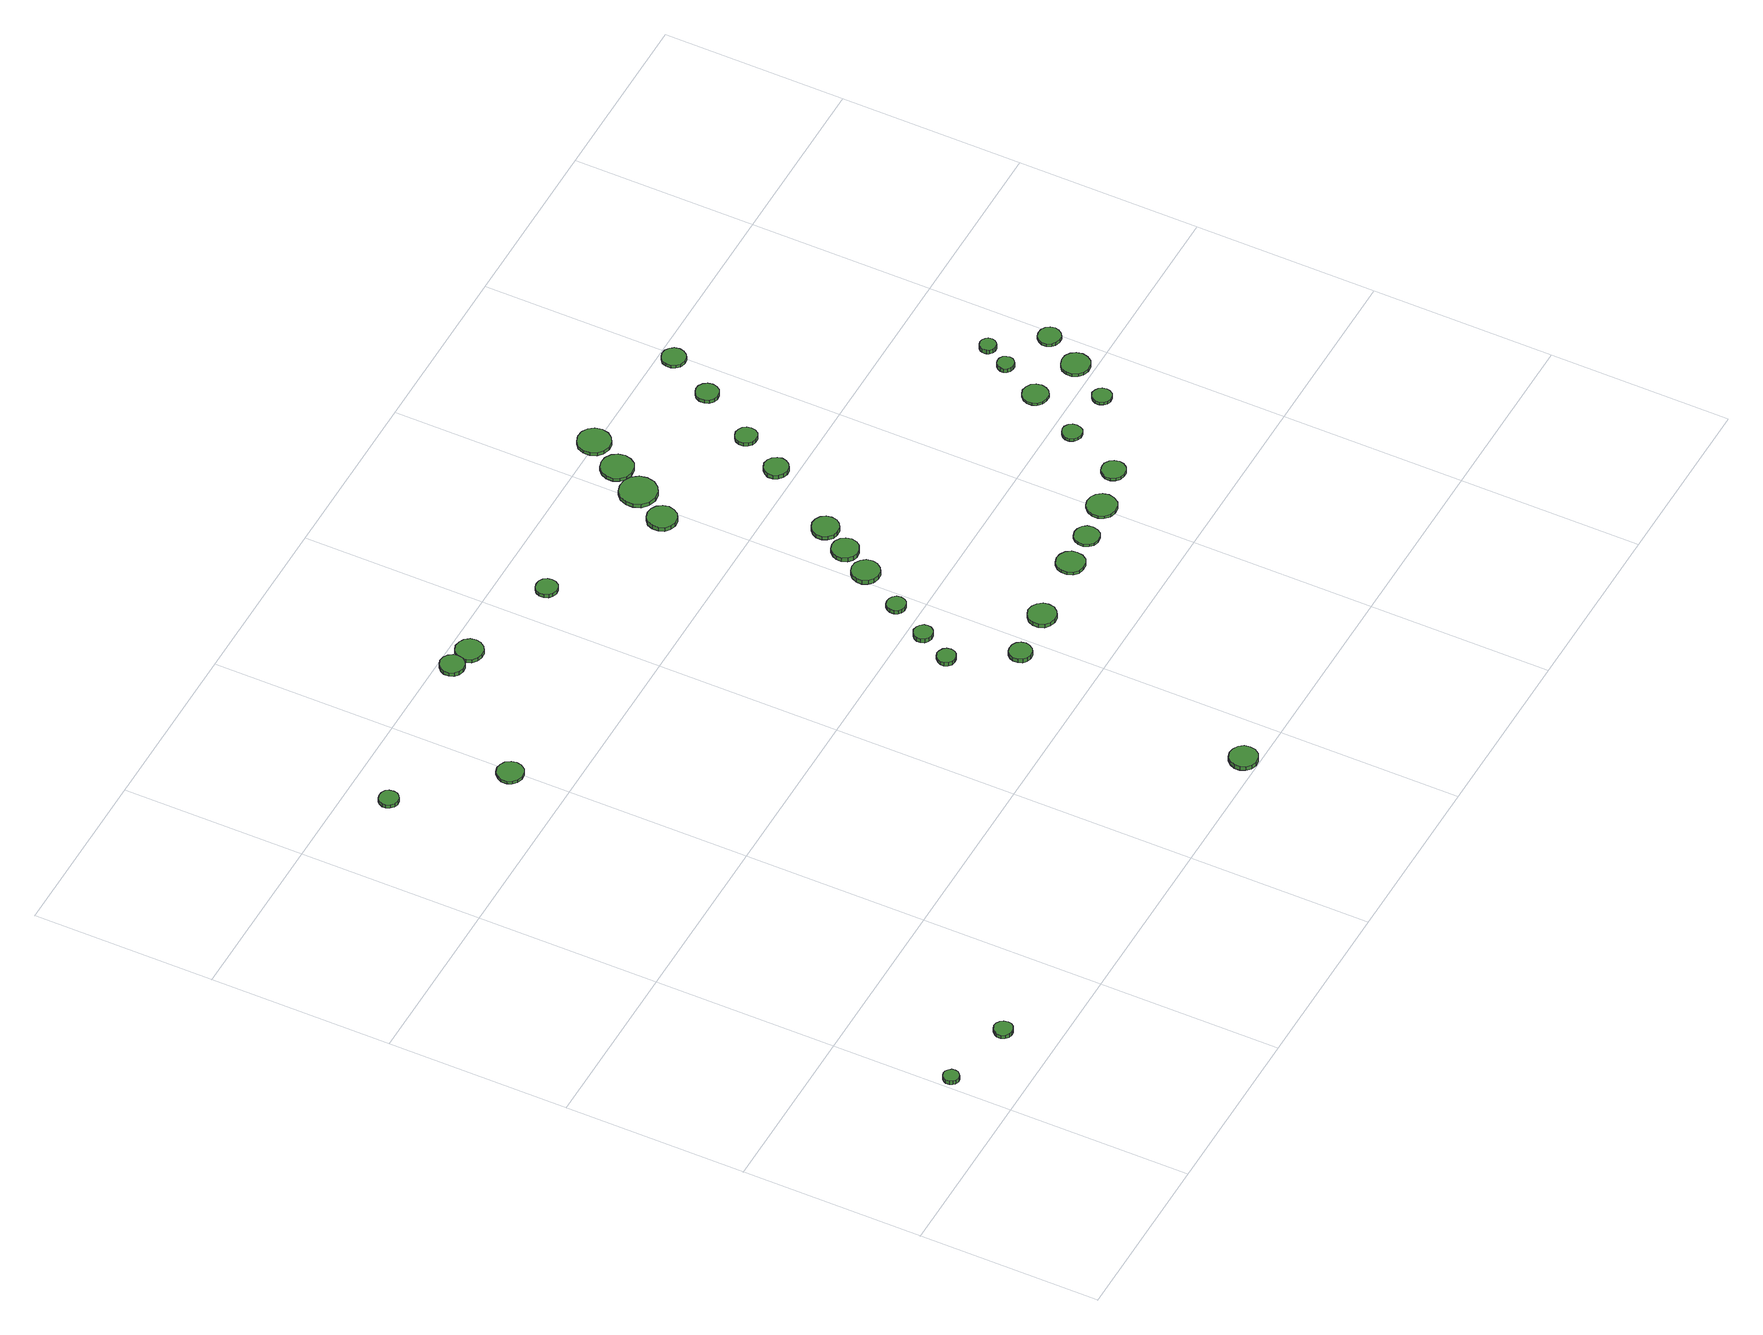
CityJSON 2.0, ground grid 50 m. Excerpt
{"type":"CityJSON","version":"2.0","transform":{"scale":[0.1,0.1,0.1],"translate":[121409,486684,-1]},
"CityObjects":{
"tree1":{"type":"SolitaryVegetationObject","attributes":{"function":"something"},"geometry":[{"type":"MultiSurface","lod":"1","boundaries":[[[0,1,2,3,4,5,6,7,8,9,10,11,12,13,14]],[[15,16,17,18,19,20,21,22,23,24,25,26,27,28,29]],[[0,29,28,1]],[[1,28,27,2]],[[2,27,26,3]],[[3,26,25,4]],[[4,25,24,5]],[[5,24,23,6]],[[6,23,22,7]],[[7,22,21,8]],[[8,21,20,9]],[[9,20,19,10]],[[10,19,18,11]],[[11,18,17,12]],[[12,17,16,13]],[[13,16,15,14]],[[14,15,29,0]]]}]},
"tree2":{"type":"SolitaryVegetationObject","attributes":{"function":"something"},"geometry":[{"type":"MultiSurface","lod":"1","boundaries":[[[30,31,32,33,34,35,36,37,38,39,40,41,42,43,44]],[[45,46,47,48,49,50,51,52,53,54,55,56,57,58,59]],[[30,59,58,31]],[[31,58,57,32]],[[32,57,56,33]],[[33,56,55,34]],[[34,55,54,35]],[[35,54,53,36]],[[36,53,52,37]],[[37,52,51,38]],[[38,51,50,39]],[[39,50,49,40]],[[40,49,48,41]],[[41,48,47,42]],[[42,47,46,43]],[[43,46,45,44]],[[44,45,59,30]]]}]},
"tree3":{"type":"SolitaryVegetationObject","attributes":{"function":"something"},"geometry":[{"type":"MultiSurface","lod":"1","boundaries":[[[60,61,62,63,64,65,66,67,68,69,70,71,72,73,74]],[[75,76,77,78,79,80,81,82,83,84,85,86,87,88,89]],[[60,89,88,61]],[[61,88,87,62]],[[62,87,86,63]],[[63,86,85,64]],[[64,85,84,65]],[[65,84,83,66]],[[66,83,82,67]],[[67,82,81,68]],[[68,81,80,69]],[[69,80,79,70]],[[70,79,78,71]],[[71,78,77,72]],[[72,77,76,73]],[[73,76,75,74]],[[74,75,89,60]]]}]},
"tree4":{"type":"SolitaryVegetationObject","attributes":{"function":"something"},"geometry":[{"type":"MultiSurface","lod":"1","boundaries":[[[90,91,92,93,94,95,96,97,98,99,100,101,102,103,104]],[[105,106,107,108,109,110,111,112,113,114,115,116,117,118,119]],[[90,119,118,91]],[[91,118,117,92]],[[92,117,116,93]],[[93,116,115,94]],[[94,115,114,95]],[[95,114,113,96]],[[96,113,112,97]],[[97,112,111,98]],[[98,111,110,99]],[[99,110,109,100]],[[100,109,108,101]],[[101,108,107,102]],[[102,107,106,103]],[[103,106,105,104]],[[104,105,119,90]]]}]},
"tree5":{"type":"SolitaryVegetationObject","attributes":{"function":"something"},"geometry":[{"type":"MultiSurface","lod":"1","boundaries":[[[120,121,122,123,124,125,126,127,128,129,130,131,132,133,134]],[[135,136,137,138,139,140,141,142,143,144,145,146,147,148,149]],[[120,149,148,121]],[[121,148,147,122]],[[122,147,146,123]],[[123,146,145,124]],[[124,145,144,125]],[[125,144,143,126]],[[126,143,142,127]],[[127,142,141,128]],[[128,141,140,129]],[[129,140,139,130]],[[130,139,138,131]],[[131,138,137,132]],[[132,137,136,133]],[[133,136,135,134]],[[134,135,149,120]]]}]},
"tree6":{"type":"SolitaryVegetationObject","attributes":{"function":"something"},"geometry":[{"type":"MultiSurface","lod":"1","boundaries":[[[150,151,152,153,154,155,156,157,158,159,160,161,162,163,164]],[[165,166,167,168,169,170,171,172,173,174,175,176,177,178,179]],[[150,179,178,151]],[[151,178,177,152]],[[152,177,176,153]],[[153,176,175,154]],[[154,175,174,155]],[[155,174,173,156]],[[156,173,172,157]],[[157,172,171,158]],[[158,171,170,159]],[[159,170,169,160]],[[160,169,168,161]],[[161,168,167,162]],[[162,167,166,163]],[[163,166,165,164]],[[164,165,179,150]]]}]},
"tree7":{"type":"SolitaryVegetationObject","attributes":{"function":"something"},"geometry":[{"type":"MultiSurface","lod":"1","boundaries":[[[180,181,182,183,184,185,186,187,188,189,190,191,192,193,194]],[[195,196,197,198,199,200,201,202,203,204,205,206,207,208,209]],[[180,209,208,181]],[[181,208,207,182]],[[182,207,206,183]],[[183,206,205,184]],[[184,205,204,185]],[[185,204,203,186]],[[186,203,202,187]],[[187,202,201,188]],[[188,201,200,189]],[[189,200,199,190]],[[190,199,198,191]],[[191,198,197,192]],[[192,197,196,193]],[[193,196,195,194]],[[194,195,209,180]]]}]},
"tree8":{"type":"SolitaryVegetationObject","attributes":{"function":"something"},"geometry":[{"type":"MultiSurface","lod":"1","boundaries":[[[210,211,212,213,214,215,216,217,218,219,220,221,222,223,224]],[[225,226,227,228,229,230,231,232,233,234,235,236,237,238,239]],[[210,239,238,211]],[[211,238,237,212]],[[212,237,236,213]],[[213,236,235,214]],[[214,235,234,215]],[[215,234,233,216]],[[216,233,232,217]],[[217,232,231,218]],[[218,231,230,219]],[[219,230,229,220]],[[220,229,228,221]],[[221,228,227,222]],[[222,227,226,223]],[[223,226,225,224]],[[224,225,239,210]]]}]},
"tree9":{"type":"SolitaryVegetationObject","attributes":{"function":"something"},"geometry":[{"type":"MultiSurface","lod":"1","boundaries":[[[240,241,242,243,244,245,246,247,248,249,250,251,252,253,254]],[[255,256,257,258,259,260,261,262,263,264,265,266,267,268,269]],[[240,269,268,241]],[[241,268,267,242]],[[242,267,266,243]],[[243,266,265,244]],[[244,265,264,245]],[[245,264,263,246]],[[246,263,262,247]],[[247,262,261,248]],[[248,261,260,249]],[[249,260,259,250]],[[250,259,258,251]],[[251,258,257,252]],[[252,257,256,253]],[[253,256,255,254]],[[254,255,269,240]]]}]},
"tree10":{"type":"SolitaryVegetationObject","attributes":{"function":"something"},"geometry":[{"type":"MultiSurface","lod":"1","boundaries":[[[270,271,272,273,274,275,276,277,278,279,280,281,282,283,284]],[[285,286,287,288,289,290,291,292,293,294,295,296,297,298,299]],[[270,299,298,271]],[[271,298,297,272]],[[272,297,296,273]],[[273,296,295,274]],[[274,295,294,275]],[[275,294,293,276]],[[276,293,292,277]],[[277,292,291,278]],[[278,291,290,279]],[[279,290,289,280]],[[280,289,288,281]],[[281,288,287,282]],[[282,287,286,283]],[[283,286,285,284]],[[284,285,299,270]]]}]},
"tree11":{"type":"SolitaryVegetationObject","attributes":{"function":"something"},"geometry":[{"type":"MultiSurface","lod":"1","boundaries":[[[300,301,302,303,304,305,306,307,308,309,310,311,312,313,314]],[[315,316,317,318,319,320,321,322,323,324,325,326,327,328,329]],[[300,329,328,301]],[[301,328,327,302]],[[302,327,326,303]],[[303,326,325,304]],[[304,325,324,305]],[[305,324,323,306]],[[306,323,322,307]],[[307,322,321,308]],[[308,321,320,309]],[[309,320,319,310]],[[310,319,318,311]],[[311,318,317,312]],[[312,317,316,313]],[[313,316,315,314]],[[314,315,329,300]]]}]},
"tree12":{"type":"SolitaryVegetationObject","attributes":{"function":"something"},"geometry":[{"type":"MultiSurface","lod":"1","boundaries":[[[330,331,332,333,334,335,336,337,338,339,340,341,342,343,344]],[[345,346,347,348,349,350,351,352,353,354,355,356,357,358,359]],[[330,359,358,331]],[[331,358,357,332]],[[332,357,356,333]],[[333,356,355,334]],[[334,355,354,335]],[[335,354,353,336]],[[336,353,352,337]],[[337,352,351,338]],[[338,351,350,339]],[[339,350,349,340]],[[340,349,348,341]],[[341,348,347,342]],[[342,347,346,343]],[[343,346,345,344]],[[344,345,359,330]]]}]},
"tree13":{"type":"SolitaryVegetationObject","attributes":{"function":"something"},"geometry":[{"type":"MultiSurface","lod":"1","boundaries":[[[360,361,362,363,364,365,366,367,368,369,370,371,372,373,374]],[[375,376,377,378,379,380,381,382,383,384,385,386,387,388,389]],[[360,389,388,361]],[[361,388,387,362]],[[362,387,386,363]],[[363,386,385,364]],[[364,385,384,365]],[[365,384,383,366]],[[366,383,382,367]],[[367,382,381,368]],[[368,381,380,369]],[[369,380,379,370]],[[370,379,378,371]],[[371,378,377,372]],[[372,377,376,373]],[[373,376,375,374]],[[374,375,389,360]]]}]},
"tree14":{"type":"SolitaryVegetationObject","attributes":{"function":"something"},"geometry":[{"type":"MultiSurface","lod":"1","boundaries":[[[390,391,392,393,394,395,396,397,398,399,400,401,402,403,404]],[[405,406,407,408,409,410,411,412,413,414,415,416,417,418,419]],[[390,419,418,391]],[[391,418,417,392]],[[392,417,416,393]],[[393,416,415,394]],[[394,415,414,395]],[[395,414,413,396]],[[396,413,412,397]],[[397,412,411,398]],[[398,411,410,399]],[[399,410,409,400]],[[400,409,408,401]],[[401,408,407,402]],[[402,407,406,403]],[[403,406,405,404]],[[404,405,419,390]]]}]},
"tree15":{"type":"SolitaryVegetationObject","attributes":{"function":"something"},"geometry":[{"type":"MultiSurface","lod":"1","boundaries":[[[420,421,422,423,424,425,426,427,428,429,430,431,432,433,434]],[[435,436,437,438,439,440,441,442,443,444,445,446,447,448,449]],[[420,449,448,421]],[[421,448,447,422]],[[422,447,446,423]],[[423,446,445,424]],[[424,445,444,425]],[[425,444,443,426]],[[426,443,442,427]],[[427,442,441,428]],[[428,441,440,429]],[[429,440,439,430]],[[430,439,438,431]],[[431,438,437,432]],[[432,437,436,433]],[[433,436,435,434]],[[434,435,449,420]]]}]},
"tree16":{"type":"SolitaryVegetationObject","attributes":{"function":"something"},"geometry":[{"type":"MultiSurface","lod":"1","boundaries":[[[450,451,452,453,454,455,456,457,458,459,460,461,462,463,464]],[[465,466,467,468,469,470,471,472,473,474,475,476,477,478,479]],[[450,479,478,451]],[[451,478,477,452]],[[452,477,476,453]],[[453,476,475,454]],[[454,475,474,455]],[[455,474,473,456]],[[456,473,472,457]],[[457,472,471,458]],[[458,471,470,459]],[[459,470,469,460]],[[460,469,468,461]],[[461,468,467,462]],[[462,467,466,463]],[[463,466,465,464]],[[464,465,479,450]]]}]},
"tree17":{"type":"SolitaryVegetationObject","attributes":{"function":"something"},"geometry":[{"type":"MultiSurface","lod":"1","boundaries":[[[480,481,482,483,484,485,486,487,488,489,490,491,492,493,494]],[[495,496,497,498,499,500,501,502,503,504,505,506,507,508,509]],[[480,509,508,481]],[[481,508,507,482]],[[482,507,506,483]],[[483,506,505,484]],[[484,505,504,485]],[[485,504,503,486]],[[486,503,502,487]],[[487,502,501,488]],[[488,501,500,489]],[[489,500,499,490]],[[490,499,498,491]],[[491,498,497,492]],[[492,497,496,493]],[[493,496,495,494]],[[494,495,509,480]]]}]},
"tree18":{"type":"SolitaryVegetationObject","attributes":{"function":"something"},"geometry":[{"type":"MultiSurface","lod":"1","boundaries":[[[510,511,512,513,514,515,516,517,518,519,520,521,522,523,524]],[[525,526,527,528,529,530,531,532,533,534,535,536,537,538,539]],[[510,539,538,511]],[[511,538,537,512]],[[512,537,536,513]],[[513,536,535,514]],[[514,535,534,515]],[[515,534,533,516]],[[516,533,532,517]],[[517,532,531,518]],[[518,531,530,519]],[[519,530,529,520]],[[520,529,528,521]],[[521,528,527,522]],[[522,527,526,523]],[[523,526,525,524]],[[524,525,539,510]]]}]},
"tree19":{"type":"SolitaryVegetationObject","attributes":{"function":"something"},"geometry":[{"type":"MultiSurface","lod":"1","boundaries":[[[540,541,542,543,544,545,546,547,548,549,550,551,552,553,554]],[[555,556,557,558,559,560,561,562,563,564,565,566,567,568,569]],[[540,569,568,541]],[[541,568,567,542]],[[542,567,566,543]],[[543,566,565,544]],[[544,565,564,545]],[[545,564,563,546]],[[546,563,562,547]],[[547,562,561,548]],[[548,561,560,549]],[[549,560,559,550]],[[550,559,558,551]],[[551,558,557,552]],[[552,557,556,553]],[[553,556,555,554]],[[554,555,569,540]]]}]},
"tree20":{"type":"SolitaryVegetationObject","attributes":{"function":"something"},"geometry":[{"type":"MultiSurface","lod":"1","boundaries":[[[570,571,572,573,574,575,576,577,578,579,580,581,582,583,584]],[[585,586,587,588,589,590,591,592,593,594,595,596,597,598,599]],[[570,599,598,571]],[[571,598,597,572]],[[572,597,596,573]],[[573,596,595,574]],[[574,595,594,575]],[[575,594,593,576]],[[576,593,592,577]],[[577,592,591,578]],[[578,591,590,579]],[[579,590,589,580]],[[580,589,588,581]],[[581,588,587,582]],[[582,587,586,583]],[[583,586,585,584]],[[584,585,599,570]]]}]},
"tree21":{"type":"SolitaryVegetationObject","attributes":{"function":"something"},"geometry":[{"type":"MultiSurface","lod":"1","boundaries":[[[600,601,602,603,604,605,606,607,608,609,610,611,612,613,614]],[[615,616,617,618,619,620,621,622,623,624,625,626,627,628,629]],[[600,629,628,601]],[[601,628,627,602]],[[602,627,626,603]],[[603,626,625,604]],[[604,625,624,605]],[[605,624,623,606]],[[606,623,622,607]],[[607,622,621,608]],[[608,621,620,609]],[[609,620,619,610]],[[610,619,618,611]],[[611,618,617,612]],[[612,617,616,613]],[[613,616,615,614]],[[614,615,629,600]]]}]},
"tree22":{"type":"SolitaryVegetationObject","attributes":{"function":"something"},"geometry":[{"type":"MultiSurface","lod":"1","boundaries":[[[630,631,632,633,634,635,636,637,638,639,640,641,642,643,644]],[[645,646,647,648,649,650,651,652,653,654,655,656,657,658,659]],[[630,659,658,631]],[[631,658,657,632]],[[632,657,656,633]],[[633,656,655,634]],[[634,655,654,635]],[[635,654,653,636]],[[636,653,652,637]],[[637,652,651,638]],[[638,651,650,639]],[[639,650,649,640]],[[640,649,648,641]],[[641,648,647,642]],[[642,647,646,643]],[[643,646,645,644]],[[644,645,659,630]]]}]},
"tree23":{"type":"SolitaryVegetationObject","attributes":{"function":"something"},"geometry":[{"type":"MultiSurface","lod":"1","boundaries":[[[660,661,662,663,664,665,666,667,668,669,670,671,672,673,674]],[[675,676,677,678,679,680,681,682,683,684,685,686,687,688,689]],[[660,689,688,661]],[[661,688,687,662]],[[662,687,686,663]],[[663,686,685,664]],[[664,685,684,665]],[[665,684,683,666]],[[666,683,682,667]],[[667,682,681,668]],[[668,681,680,669]],[[669,680,679,670]],[[670,679,678,671]],[[671,678,677,672]],[[672,677,676,673]],[[673,676,675,674]],[[674,675,689,660]]]}]},
"tree24":{"type":"SolitaryVegetationObject","attributes":{"function":"something"},"geometry":[{"type":"MultiSurface","lod":"1","boundaries":[[[690,691,692,693,694,695,696,697,698,699,700,701,702,703,704]],[[705,706,707,708,709,710,711,712,713,714,715,716,717,718,719]],[[690,719,718,691]],[[691,718,717,692]],[[692,717,716,693]],[[693,716,715,694]],[[694,715,714,695]],[[695,714,713,696]],[[696,713,712,697]],[[697,712,711,698]],[[698,711,710,699]],[[699,710,709,700]],[[700,709,708,701]],[[701,708,707,702]],[[702,707,706,703]],[[703,706,705,704]],[[704,705,719,690]]]}]},
"tree25":{"type":"SolitaryVegetationObject","attributes":{"function":"something"},"geometry":[{"type":"MultiSurface","lod":"1","boundaries":[[[720,721,722,723,724,725,726,727,728,729,730,731,732,733,734]],[[735,736,737,738,739,740,741,742,743,744,745,746,747,748,749]],[[720,749,748,721]],[[721,748,747,722]],[[722,747,746,723]],[[723,746,745,724]],[[724,745,744,725]],[[725,744,743,726]],[[726,743,742,727]],[[727,742,741,728]],[[728,741,740,729]],[[729,740,739,730]],[[730,739,738,731]],[[731,738,737,732]],[[732,737,736,733]],[[733,736,735,734]],[[734,735,749,720]]]}]},
"tree26":{"type":"SolitaryVegetationObject","attributes":{"function":"something"},"geometry":[{"type":"MultiSurface","lod":"1","boundaries":[[[750,751,752,753,754,755,756,757,758,759,760,761,762,763,764]],[[765,766,767,768,769,770,771,772,773,774,775,776,777,778,779]],[[750,779,778,751]],[[751,778,777,752]],[[752,777,776,753]],[[753,776,775,754]],[[754,775,774,755]],[[755,774,773,756]],[[756,773,772,757]],[[757,772,771,758]],[[758,771,770,759]],[[759,770,769,760]],[[760,769,768,761]],[[761,768,767,762]],[[762,767,766,763]],[[763,766,765,764]],[[764,765,779,750]]]}]},
"tree27":{"type":"SolitaryVegetationObject","attributes":{"function":"something"},"geometry":[{"type":"MultiSurface","lod":"1","boundaries":[[[780,781,782,783,784,785,786,787,788,789,790,791,792,793,794]],[[795,796,797,798,799,800,801,802,803,804,805,806,807,808,809]],[[780,809,808,781]],[[781,808,807,782]],[[782,807,806,783]],[[783,806,805,784]],[[784,805,804,785]],[[785,804,803,786]],[[786,803,802,787]],[[787,802,801,788]],[[788,801,800,789]],[[789,800,799,790]],[[790,799,798,791]],[[791,798,797,792]],[[792,797,796,793]],[[793,796,795,794]],[[794,795,809,780]]]}]},
"tree28":{"type":"SolitaryVegetationObject","attributes":{"function":"something"},"geometry":[{"type":"MultiSurface","lod":"1","boundaries":[[[810,811,812,813,814,815,816,817,818,819,820,821,822,823,824]],[[825,826,827,828,829,830,831,832,833,834,835,836,837,838,839]],[[810,839,838,811]],[[811,838,837,812]],[[812,837,836,813]],[[813,836,835,814]],[[814,835,834,815]],[[815,834,833,816]],[[816,833,832,817]],[[817,832,831,818]],[[818,831,830,819]],[[819,830,829,820]],[[820,829,828,821]],[[821,828,827,822]],[[822,827,826,823]],[[823,826,825,824]],[[824,825,839,810]]]}]},
"tree29":{"type":"SolitaryVegetationObject","attributes":{"function":"something"},"geometry":[{"type":"MultiSurface","lod":"1","boundaries":[[[840,841,842,843,844,845,846,847,848,849,850,851,852,853,854]],[[855,856,857,858,859,860,861,862,863,864,865,866,867,868,869]],[[840,869,868,841]],[[841,868,867,842]],[[842,867,866,843]],[[843,866,865,844]],[[844,865,864,845]],[[845,864,863,846]],[[846,863,862,847]],[[847,862,861,848]],[[848,861,860,849]],[[849,860,859,850]],[[850,859,858,851]],[[851,858,857,852]],[[852,857,856,853]],[[853,856,855,854]],[[854,855,869,840]]]}]},
"tree30":{"type":"SolitaryVegetationObject","attributes":{"function":"something"},"geometry":[{"type":"MultiSurface","lod":"1","boundaries":[[[870,871,872,873,874,875,876,877,878,879,880,881,882,883,884]],[[885,886,887,888,889,890,891,892,893,894,895,896,897,898,899]],[[870,899,898,871]],[[871,898,897,872]],[[872,897,896,873]],[[873,896,895,874]],[[874,895,894,875]],[[875,894,893,876]],[[876,893,892,877]],[[877,892,891,878]],[[878,891,890,879]],[[879,890,889,880]],[[880,889,888,881]],[[881,888,887,882]],[[882,887,886,883]],[[883,886,885,884]],[[884,885,899,870]]]}]},
"tree31":{"type":"SolitaryVegetationObject","attributes":{"function":"something"},"geometry":[{"type":"MultiSurface","lod":"1","boundaries":[[[900,901,902,903,904,905,906,907,908,909,910,911,912,913,914]],[[915,916,917,918,919,920,921,922,923,924,925,926,927,928,929]],[[900,929,928,901]],[[901,928,927,902]],[[902,927,926,903]],[[903,926,925,904]],[[904,925,924,905]],[[905,924,923,906]],[[906,923,922,907]],[[907,922,921,908]],[[908,921,920,909]],[[909,920,919,910]],[[910,919,918,911]],[[911,918,917,912]],[[912,917,916,913]],[[913,916,915,914]],[[914,915,929,900]]]}]},
"tree32":{"type":"SolitaryVegetationObject","attributes":{"function":"something"},"geometry":[{"type":"MultiSurface","lod":"1","boundaries":[[[930,931,932,933,934,935,936,937,938,939,940,941,942,943,944]],[[945,946,947,948,949,950,951,952,953,954,955,956,957,958,959]],[[930,959,958,931]],[[931,958,957,932]],[[932,957,956,933]],[[933,956,955,934]],[[934,955,954,935]],[[935,954,953,936]],[[936,953,952,937]],[[937,952,951,938]],[[938,951,950,939]],[[939,950,949,940]],[[940,949,948,941]],[[941,948,947,942]],[[942,947,946,943]],[[943,946,945,944]],[[944,945,959,930]]]}]},
"tree33":{"type":"SolitaryVegetationObject","attributes":{"function":"something"},"geometry":[{"type":"MultiSurface","lod":"1","boundaries":[[[960,961,962,963,964,965,966,967,968,969,970,971,972,973,974]],[[975,976,977,978,979,980,981,982,983,984,985,986,987,988,989]],[[960,989,988,961]],[[961,988,987,962]],[[962,987,986,963]],[[963,986,985,964]],[[964,985,984,965]],[[965,984,983,966]],[[966,983,982,967]],[[967,982,981,968]],[[968,981,980,969]],[[969,980,979,970]],[[970,979,978,971]],[[971,978,977,972]],[[972,977,976,973]],[[973,976,975,974]],[[974,975,989,960]]]}]},
"tree34":{"type":"SolitaryVegetationObject","attributes":{"function":"something"},"geometry":[{"type":"MultiSurface","lod":"1","boundaries":[[[990,991,992,993,994,995,996,997,998,999,1000,1001,1002,1003,1004]],[[1005,1006,1007,1008,1009,1010,1011,1012,1013,1014,1015,1016,1017,1018,1019]],[[990,1019,1018,991]],[[991,1018,1017,992]],[[992,1017,1016,993]],[[993,1016,1015,994]],[[994,1015,1014,995]],[[995,1014,1013,996]],[[996,1013,1012,997]],[[997,1012,1011,998]],[[998,1011,1010,999]],[[999,1010,1009,1000]],[[1000,1009,1008,1001]],[[1001,1008,1007,1002]],[[1002,1007,1006,1003]],[[1003,1006,1005,1004]],[[1004,1005,1019,990]]]}]},
"tree35":{"type":"SolitaryVegetationObject","attributes":{"function":"something"},"geometry":[{"type":"MultiSurface","lod":"1","boundaries":[[[1020,1021,1022,1023,1024,1025,1026,1027,1028,1029,1030,1031,1032,1033,1034]],[[1035,1036,1037,1038,1039,1040,1041,1042,1043,1044,1045,1046,1047,1048,1049]],[[1020,1049,1048,1021]],[[1021,1048,1047,1022]],[[1022,1047,1046,1023]],[[1023,1046,1045,1024]],[[1024,1045,1044,1025]],[[1025,1044,1043,1026]],[[1026,1043,1042,1027]],[[1027,1042,1041,1028]],[[1028,1041,1040,1029]],[[1029,1040,1039,1030]],[[1030,1039,1038,1031]],[[1031,1038,1037,1032]],[[1032,1037,1036,1033]],[[1033,1036,1035,1034]],[[1034,1035,1049,1020]]]}]}
},
"vertices":[
[43,178,31],[42,187,31],[36,194,31],[29,199,31],[20,200,31],[11,197,31],[5,191,31],[1,183,31],[1,174,31],[5,166,31],[11,160,31],[20,157,31],[29,158,31],[36,163,31],[42,170,31],[42,170,19],[36,163,19],[29,158,19],[20,157,19],[11,160,19],[5,166,19],[1,174,19],[1,183,19],[5,191,19],[11,197,19],[20,200,19],[29,199,19],[36,194,19],[42,187,19],[43,178,19],
[262,140,24],[260,151,24],[254,159,24],[244,165,24],[234,166,24],[224,162,24],[216,155,24],[211,146,24],[211,135,24],[216,125,24],[224,118,24],[234,115,24],[244,116,24],[254,121,24],[260,130,24],[260,130,12],[254,121,12],[244,116,12],[234,115,12],[224,118,12],[216,125,12],[211,135,12],[211,146,12],[216,155,12],[224,162,12],[234,166,12],[244,165,12],[254,159,12],[260,151,12],[262,140,12],
[290,1889,23],[288,1900,23],[282,1909,23],[272,1914,23],[261,1915,23],[251,1912,23],[243,1905,23],[238,1895,23],[238,1884,23],[243,1874,23],[251,1866,23],[261,1863,23],[272,1864,23],[282,1870,23],[288,1878,23],[288,1878,11],[282,1870,11],[272,1864,11],[261,1863,11],[251,1866,11],[243,1874,11],[238,1884,11],[238,1895,11],[243,1905,11],[251,1912,11],[261,1915,11],[272,1914,11],[282,1909,11],[288,1900,11],[290,1889,11],
[527,1662,16],[524,1676,16],[515,1689,16],[502,1696,16],[488,1698,16],[473,1693,16],[462,1683,16],[456,1669,16],[456,1654,16],[462,1641,16],[473,1631,16],[488,1626,16],[502,1628,16],[515,1635,16],[524,1647,16],[524,1647,7],[515,1635,7],[502,1628,7],[488,1626,7],[473,1631,7],[462,1641,7],[456,1654,7],[456,1669,7],[462,1683,7],[473,1693,7],[488,1698,7],[502,1696,7],[515,1689,7],[524,1676,7],[527,1662,7],
[795,1964,19],[793,1977,19],[784,1988,19],[773,1995,19],[759,1997,19],[746,1992,19],[736,1983,19],[730,1971,19],[730,1957,19],[736,1944,19],[746,1935,19],[759,1931,19],[773,1932,19],[784,1939,19],[793,1950,19],[793,1950,7],[784,1939,7],[773,1932,7],[759,1931,7],[746,1935,7],[736,1944,7],[730,1957,7],[730,1971,7],[736,1983,7],[746,1992,7],[759,1997,7],[773,1995,7],[784,1988,7],[793,1977,7],[795,1964,7],
[1408,39,22],[1405,55,22],[1396,67,22],[1382,75,22],[1366,77,22],[1351,72,22],[1340,61,22],[1333,47,22],[1333,31,22],[1340,17,22],[1351,6,22],[1366,1,22],[1382,3,22],[1396,11,22],[1405,24,22],[1405,24,9],[1396,11,9],[1382,3,9],[1366,1,9],[1351,6,9],[1340,17,9],[1333,31,9],[1333,47,9],[1340,61,9],[1351,72,9],[1366,77,9],[1382,75,9],[1396,67,9],[1405,55,9],[1408,39,9],
[866,1949,18],[863,1964,18],[853,1977,18],[840,1984,18],[824,1986,18],[810,1981,18],[798,1971,18],[792,1957,18],[792,1941,18],[798,1927,18],[810,1916,18],[824,1912,18],[840,1913,18],[853,1921,18],[863,1934,18],[863,1934,7],[853,1921,7],[840,1913,7],[824,1912,7],[810,1916,7],[798,1927,7],[792,1941,7],[792,1957,7],[798,1971,7],[810,1981,7],[824,1986,7],[840,1984,7],[853,1977,7],[863,1964,7],[866,1949,7],
[1375,867,22],[1373,878,22],[1367,886,22],[1357,891,22],[1347,893,22],[1337,889,22],[1329,882,22],[1324,872,22],[1324,862,22],[1329,852,22],[1337,845,22],[1347,842,22],[1357,843,22],[1367,848,22],[1373,857,22],[1373,857,10],[1367,848,10],[1357,843,10],[1347,842,10],[1337,845,10],[1329,852,10],[1324,862,10],[1324,872,10],[1329,882,10],[1337,889,10],[1347,893,10],[1357,891,10],[1367,886,10],[1373,878,10],[1375,867,10],
[1477,707,25],[1474,720,25],[1467,730,25],[1456,736,25],[1443,737,25],[1431,734,25],[1422,725,25],[1417,714,25],[1417,701,25],[1422,689,25],[1431,681,25],[1443,677,25],[1456,678,25],[1467,685,25],[1474,695,25],[1474,695,12],[1467,685,12],[1456,678,12],[1443,677,12],[1431,681,12],[1422,689,12],[1417,701,12],[1417,714,12],[1422,725,12],[1431,734,12],[1443,737,12],[1456,736,12],[1467,730,12],[1474,720,12],[1477,707,12],
[1143,1876,18],[1141,1887,18],[1134,1897,18],[1123,1903,18],[1112,1904,18],[1100,1901,18],[1091,1893,18],[1086,1882,18],[1086,1870,18],[1091,1859,18],[1100,1851,18],[1112,1847,18],[1123,1848,18],[1134,1854,18],[1141,1864,18],[1141,1864,7],[1134,1854,7],[1123,1848,7],[1112,1847,7],[1100,1851,7],[1091,1859,7],[1086,1870,7],[1086,1882,7],[1091,1893,7],[1100,1901,7],[1112,1904,7],[1123,1903,7],[1134,1897,7],[1141,1887,7],[1143,1876,7],
[1425,958,20],[1423,968,20],[1416,977,20],[1407,982,20],[1396,984,20],[1386,980,20],[1378,973,20],[1374,963,20],[1374,953,20],[1378,943,20],[1386,936,20],[1396,932,20],[1407,934,20],[1416,939,20],[1423,948,20],[1423,948,7],[1416,939,7],[1407,934,7],[1396,932,7],[1386,936,7],[1378,943,7],[1374,953,7],[1374,963,7],[1378,973,7],[1386,980,7],[1396,984,7],[1407,982,7],[1416,977,7],[1423,968,7],[1425,958,7],
[1485,1064,19],[1483,1075,19],[1476,1084,19],[1467,1089,19],[1456,1090,19],[1446,1087,19],[1438,1080,19],[1434,1070,19],[1434,1059,19],[1438,1049,19],[1446,1042,19],[1456,1039,19],[1467,1040,19],[1476,1045,19],[1483,1054,19],[1483,1054,7],[1476,1045,7],[1467,1040,7],[1456,1039,7],[1446,1042,7],[1438,1049,7],[1434,1059,7],[1434,1070,7],[1438,1080,7],[1446,1087,7],[1456,1090,7],[1467,1089,7],[1476,1084,7],[1483,1075,7],[1485,1064,7],
[1631,721,19],[1628,736,19],[1618,749,19],[1605,757,19],[1589,759,19],[1574,754,19],[1562,743,19],[1556,729,19],[1556,713,19],[1562,698,19],[1574,688,19],[1589,683,19],[1605,685,19],[1618,693,19],[1628,705,19],[1628,705,7],[1618,693,7],[1605,685,7],[1589,683,7],[1574,688,7],[1562,698,7],[1556,713,7],[1556,729,7],[1562,743,7],[1574,754,7],[1589,759,7],[1605,757,7],[1618,749,7],[1628,736,7],[1631,721,7],
[1566,1186,20],[1563,1202,20],[1553,1214,20],[1540,1222,20],[1524,1224,20],[1509,1219,20],[1498,1209,20],[1491,1194,20],[1491,1178,20],[1498,1164,20],[1509,1154,20],[1524,1149,20],[1540,1150,20],[1553,1158,20],[1563,1171,20],[1563,1171,7],[1553,1158,7],[1540,1150,7],[1524,1149,7],[1509,1154,7],[1498,1164,7],[1491,1178,7],[1491,1194,7],[1498,1209,7],[1509,1219,7],[1524,1224,7],[1540,1222,7],[1553,1214,7],[1563,1202,7],[1566,1186,7],
[1609,1266,23],[1605,1281,23],[1597,1293,23],[1583,1301,23],[1568,1302,23],[1554,1298,23],[1543,1287,23],[1537,1274,23],[1537,1259,23],[1543,1245,23],[1554,1235,23],[1568,1230,23],[1583,1232,23],[1597,1239,23],[1605,1251,23],[1605,1251,10],[1597,1239,10],[1583,1232,10],[1568,1230,10],[1554,1235,10],[1543,1245,10],[1537,1259,10],[1537,1274,10],[1543,1287,10],[1554,1298,10],[1568,1302,10],[1583,1301,10],[1597,1293,10],[1605,1281,10],[1609,1266,10],
[1504,1729,21],[1500,1745,21],[1491,1758,21],[1477,1766,21],[1460,1768,21],[1445,1763,21],[1432,1752,21],[1426,1737,21],[1426,1720,21],[1432,1705,21],[1445,1694,21],[1460,1689,21],[1477,1691,21],[1491,1699,21],[1500,1713,21],[1500,1713,8],[1491,1699,8],[1477,1691,8],[1460,1689,8],[1445,1694,8],[1432,1705,8],[1426,1720,8],[1426,1737,8],[1432,1752,8],[1445,1763,8],[1460,1768,8],[1477,1766,8],[1491,1758,8],[1500,1745,8],[1504,1729,8],
[1830,742,16],[1827,757,16],[1818,770,16],[1804,778,16],[1788,780,16],[1773,775,16],[1761,764,16],[1755,750,16],[1755,734,16],[1761,719,16],[1773,708,16],[1788,704,16],[1804,705,16],[1818,713,16],[1827,726,16],[1827,726,7],[1818,713,7],[1804,705,7],[1788,704,7],[1773,708,7],[1761,719,7],[1755,734,7],[1755,750,7],[1761,764,7],[1773,775,7],[1788,780,7],[1804,778,7],[1818,770,7],[1827,757,7],[1830,742,7],
[1653,1345,25],[1650,1360,25],[1641,1372,25],[1628,1379,25],[1613,1381,25],[1599,1376,25],[1588,1366,25],[1581,1352,25],[1581,1337,25],[1588,1323,25],[1599,1313,25],[1613,1309,25],[1628,1310,25],[1641,1318,25],[1650,1330,25],[1650,1330,12],[1641,1318,12],[1628,1310,12],[1613,1309,12],[1599,1313,12],[1588,1323,12],[1581,1337,12],[1581,1352,12],[1588,1366,12],[1599,1376,12],[1613,1381,12],[1628,1379,12],[1641,1372,12],[1650,1360,12],[1653,1345,12],
[1573,1825,18],[1569,1846,18],[1556,1863,18],[1538,1873,18],[1517,1875,18],[1497,1869,18],[1481,1855,18],[1473,1836,18],[1473,1815,18],[1481,1795,18],[1497,1781,18],[1517,1775,18],[1538,1777,18],[1556,1787,18],[1569,1804,18],[1569,1804,7],[1556,1787,7],[1538,1777,7],[1517,1775,7],[1497,1781,7],[1481,1795,7],[1473,1815,7],[1473,1836,7],[1481,1855,7],[1497,1869,7],[1517,1875,7],[1538,1873,7],[1556,1863,7],[1569,1846,7],[1573,1825,7],
[1930,749,14],[1927,763,14],[1919,774,14],[1907,781,14],[1893,783,14],[1879,778,14],[1869,769,14],[1863,756,14],[1863,742,14],[1869,729,14],[1879,719,14],[1893,715,14],[1907,716,14],[1919,723,14],[1927,735,14],[1927,735,7],[1919,723,7],[1907,716,7],[1893,715,7],[1879,719,7],[1869,729,7],[1863,742,7],[1863,756,7],[1869,769,7],[1879,778,7],[1893,783,7],[1907,781,7],[1919,774,7],[1927,763,7],[1930,749,7],
[1619,1911,17],[1615,1929,17],[1605,1944,17],[1589,1953,17],[1571,1955,17],[1553,1950,17],[1540,1937,17],[1532,1921,17],[1532,1902,17],[1540,1886,17],[1553,1873,17],[1571,1868,17],[1589,1870,17],[1605,1879,17],[1615,1894,17],[1615,1894,7],[1605,1879,7],[1589,1870,7],[1571,1868,7],[1553,1873,7],[1540,1886,7],[1532,1902,7],[1532,1921,7],[1540,1937,7],[1553,1950,7],[1571,1955,7],[1589,1953,7],[1605,1944,7],[1615,1929,7],[1619,1911,7],
[1784,1552,23],[1781,1565,23],[1773,1576,23],[1761,1583,23],[1748,1585,23],[1735,1580,23],[1725,1571,23],[1719,1559,23],[1719,1545,23],[1725,1533,23],[1735,1524,23],[1748,1519,23],[1761,1521,23],[1773,1528,23],[1781,1539,23],[1781,1539,10],[1773,1528,10],[1761,1521,10],[1748,1519,10],[1735,1524,10],[1725,1533,10],[1719,1545,10],[1719,1559,10],[1725,1571,10],[1735,1580,10],[1748,1585,10],[1761,1583,10],[1773,1576,10],[1781,1565,10],[1784,1552,10],
[1675,2005,17],[1671,2023,17],[1660,2038,17],[1644,2047,17],[1626,2049,17],[1608,2043,17],[1594,2031,17],[1587,2014,17],[1587,1995,17],[1594,1978,17],[1608,1966,17],[1626,1960,17],[1644,1962,17],[1660,1971,17],[1671,1986,17],[1671,1986,7],[1660,1971,7],[1644,1962,7],[1626,1960,7],[1608,1966,7],[1594,1978,7],[1587,1995,7],[1587,2014,7],[1594,2031,7],[1608,2043,7],[1626,2049,7],[1644,2047,7],[1660,2038,7],[1671,2023,7],[1675,2005,7],
[2049,764,15],[2045,780,15],[2035,794,15],[2021,802,15],[2004,804,15],[1988,799,15],[1975,787,15],[1968,772,15],[1968,755,15],[1975,740,15],[1988,728,15],[2004,723,15],[2021,725,15],[2035,733,15],[2045,747,15],[2045,747,7],[2035,733,7],[2021,725,7],[2004,723,7],[1988,728,7],[1975,740,7],[1968,755,7],[1968,772,7],[1975,787,7],[1988,799,7],[2004,804,7],[2021,802,7],[2035,794,7],[2045,780,7],[2049,764,7],
[1849,1672,18],[1847,1684,18],[1840,1693,18],[1829,1699,18],[1817,1701,18],[1806,1697,18],[1797,1689,18],[1792,1678,18],[1792,1666,18],[1797,1655,18],[1806,1646,18],[1817,1643,18],[1829,1644,18],[1840,1650,18],[1847,1660,18],[1847,1660,7],[1840,1650,7],[1829,1644,7],[1817,1643,7],[1806,1646,7],[1797,1655,7],[1792,1666,7],[1792,1678,7],[1797,1689,7],[1806,1697,7],[1817,1701,7],[1829,1699,7],[1840,1693,7],[1847,1684,7],[1849,1672,7],
[2166,794,15],[2163,807,15],[2155,818,15],[2143,825,15],[2130,826,15],[2117,822,15],[2107,813,15],[2101,801,15],[2101,787,15],[2107,775,15],[2117,766,15],[2130,762,15],[2143,763,15],[2155,770,15],[2163,781,15],[2163,781,7],[2155,770,7],[2143,763,7],[2130,762,7],[2117,766,7],[2107,775,7],[2101,787,7],[2101,801,7],[2107,813,7],[2117,822,7],[2130,826,7],[2143,825,7],[2155,818,7],[2163,807,7],[2166,794,7],
[1944,1829,17],[1941,1842,17],[1934,1852,17],[1923,1859,17],[1910,1860,17],[1898,1856,17],[1888,1847,17],[1883,1836,17],[1883,1823,17],[1888,1811,17],[1898,1802,17],[1910,1798,17],[1923,1800,17],[1934,1806,17],[1941,1816,17],[1941,1816,7],[1934,1806,7],[1923,1800,7],[1910,1798,7],[1898,1802,7],[1888,1811,7],[1883,1823,7],[1883,1836,7],[1888,1847,7],[1898,1856,7],[1910,1860,7],[1923,1859,7],[1934,1852,7],[1941,1842,7],[1944,1829,7],
[2232,948,15],[2230,959,15],[2224,968,15],[2214,974,15],[2203,975,15],[2192,971,15],[2184,964,15],[2179,954,15],[2179,942,15],[2184,932,15],[2192,925,15],[2203,921,15],[2214,922,15],[2224,928,15],[2230,937,15],[2230,937,7],[2224,928,7],[2214,922,7],[2203,921,7],[2192,925,7],[2184,932,7],[2179,942,7],[2179,954,7],[2184,964,7],[2192,971,7],[2203,975,7],[2214,974,7],[2224,968,7],[2230,959,7],[2232,948,7],
[2019,1961,16],[2016,1974,16],[2008,1985,16],[1997,1992,16],[1984,1993,16],[1971,1989,16],[1961,1980,16],[1956,1968,16],[1956,1954,16],[1961,1942,16],[1971,1933,16],[1984,1929,16],[1997,1930,16],[2008,1937,16],[2016,1948,16],[2016,1948,7],[2008,1937,7],[1997,1930,7],[1984,1929,7],[1971,1933,7],[1961,1942,7],[1956,1954,7],[1956,1968,7],[1961,1980,7],[1971,1989,7],[1984,1993,7],[1997,1992,7],[2008,1985,7],[2016,1974,7],[2019,1961,7],
[2318,1091,15],[2315,1105,15],[2307,1117,15],[2294,1124,15],[2280,1126,15],[2266,1121,15],[2255,1111,15],[2250,1098,15],[2250,1084,15],[2255,1071,15],[2266,1061,15],[2280,1057,15],[2294,1058,15],[2307,1065,15],[2315,1077,15],[2315,1077,7],[2307,1065,7],[2294,1058,7],[2280,1057,7],[2266,1061,7],[2255,1071,7],[2250,1084,7],[2250,1098,7],[2255,1111,7],[2266,1121,7],[2280,1126,7],[2294,1124,7],[2307,1117,7],[2315,1105,7],[2318,1091,7],
[2380,939,15],[2378,950,15],[2372,959,15],[2362,964,15],[2351,966,15],[2341,962,15],[2333,955,15],[2328,945,15],[2328,934,15],[2333,924,15],[2341,916,15],[2351,913,15],[2362,914,15],[2372,920,15],[2378,929,15],[2378,929,7],[2372,920,7],[2362,914,7],[2351,913,7],[2341,916,7],[2333,924,7],[2328,934,7],[2328,945,7],[2333,955,7],[2341,962,7],[2351,966,7],[2362,964,7],[2372,959,7],[2378,950,7],[2380,939,7],
[2366,1205,20],[2364,1214,20],[2359,1222,20],[2350,1227,20],[2341,1228,20],[2332,1225,20],[2325,1219,20],[2321,1210,20],[2321,1201,20],[2325,1192,20],[2332,1186,20],[2341,1183,20],[2350,1184,20],[2359,1189,20],[2364,1196,20],[2364,1196,7],[2359,1189,7],[2350,1184,7],[2341,1183,7],[2332,1186,7],[2325,1192,7],[2321,1201,7],[2321,1210,7],[2325,1219,7],[2332,1225,7],[2341,1228,7],[2350,1227,7],[2359,1222,7],[2364,1214,7],[2366,1205,7],
[2463,1049,16],[2459,1065,16],[2450,1078,16],[2436,1086,16],[2420,1087,16],[2405,1082,16],[2393,1072,16],[2386,1057,16],[2386,1041,16],[2393,1026,16],[2405,1016,16],[2420,1011,16],[2436,1012,16],[2450,1020,16],[2459,1033,16],[2459,1033,7],[2450,1020,7],[2436,1012,7],[2420,1011,7],[2405,1016,7],[2393,1026,7],[2386,1041,7],[2386,1057,7],[2393,1072,7],[2405,1082,7],[2420,1087,7],[2436,1086,7],[2450,1078,7],[2459,1065,7],[2463,1049,7],
[2402,1274,21],[2400,1283,21],[2395,1290,21],[2387,1295,21],[2378,1296,21],[2369,1293,21],[2362,1287,21],[2359,1279,21],[2359,1269,21],[2362,1261,21],[2369,1255,21],[2378,1252,21],[2387,1253,21],[2395,1258,21],[2400,1265,21],[2400,1265,8],[2395,1258,8],[2387,1253,8],[2378,1252,8],[2369,1255,8],[2362,1261,8],[2359,1269,8],[2359,1279,8],[2362,1287,8],[2369,1293,8],[2378,1296,8],[2387,1295,8],[2395,1290,8],[2400,1283,8],[2402,1274,8],
[2512,1152,17],[2509,1164,17],[2502,1175,17],[2491,1181,17],[2478,1182,17],[2466,1179,17],[2457,1170,17],[2451,1158,17],[2451,1146,17],[2457,1134,17],[2466,1126,17],[2478,1122,17],[2491,1123,17],[2502,1129,17],[2509,1140,17],[2509,1140,8],[2502,1129,8],[2491,1123,8],[2478,1122,8],[2466,1126,8],[2457,1134,8],[2451,1146,8],[2451,1158,8],[2457,1170,8],[2466,1179,8],[2478,1182,8],[2491,1181,8],[2502,1175,8],[2509,1164,8],[2512,1152,8]
]}
